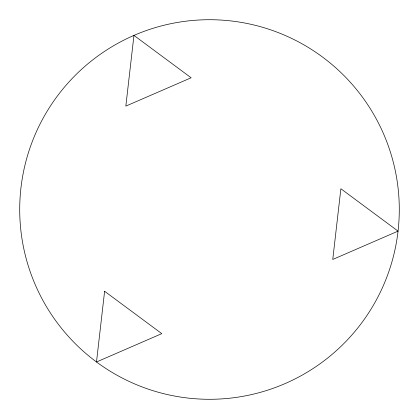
<?xml version="1.0" encoding="UTF-8"?>
<svg xmlns="http://www.w3.org/2000/svg" width="419" height="419" viewBox="0 0 419 419"><rect width="100%" height="100%" fill="white"/><g stroke="black" fill="none" stroke-linecap="round" stroke-linejoin="round"><path stroke-width="0.63" d="M104.609 291.273L96.496 361.979L161.786 333.644L104.609 291.273M133.954 35.4L125.841 106.107L191.132 77.777L133.954 35.4A189.786 189.786 0 0 0 96.496 361.979A189.786 189.786 0 0 0 398.05 231.126L340.872 188.749L332.765 259.455L398.05 231.126A189.786 189.786 0 0 0 133.954 35.4"/></g></svg>
